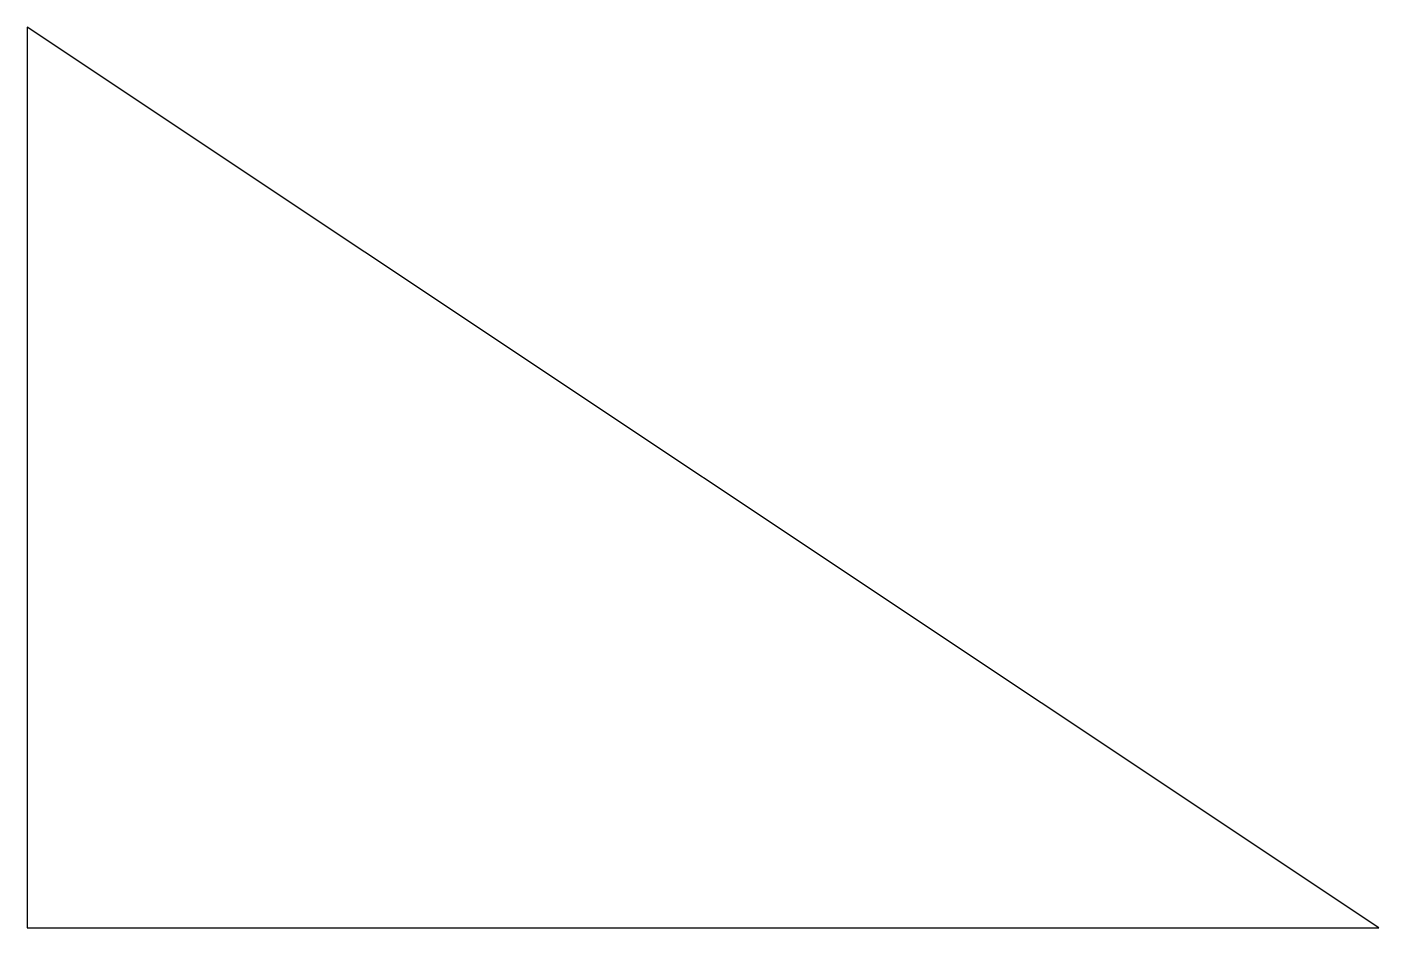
# Model space of a CAD drawing. Header units: inches. Extents: x 0 to 36, y 0 to 24.
import ezdxf

# ---------------------------------------------------------------- set-up
doc = ezdxf.new("R2010")
doc.units = ezdxf.units.IN

msp = doc.modelspace()

# ---------------------------------------------------------------- linework, layer by layer
for p, q in [((36, 0), (0, 24)), ((0, 24), (0, 0)), ((0, 0), (36, 0))]:
    msp.add_line(p, q)

doc.saveas('drawing.dxf')
